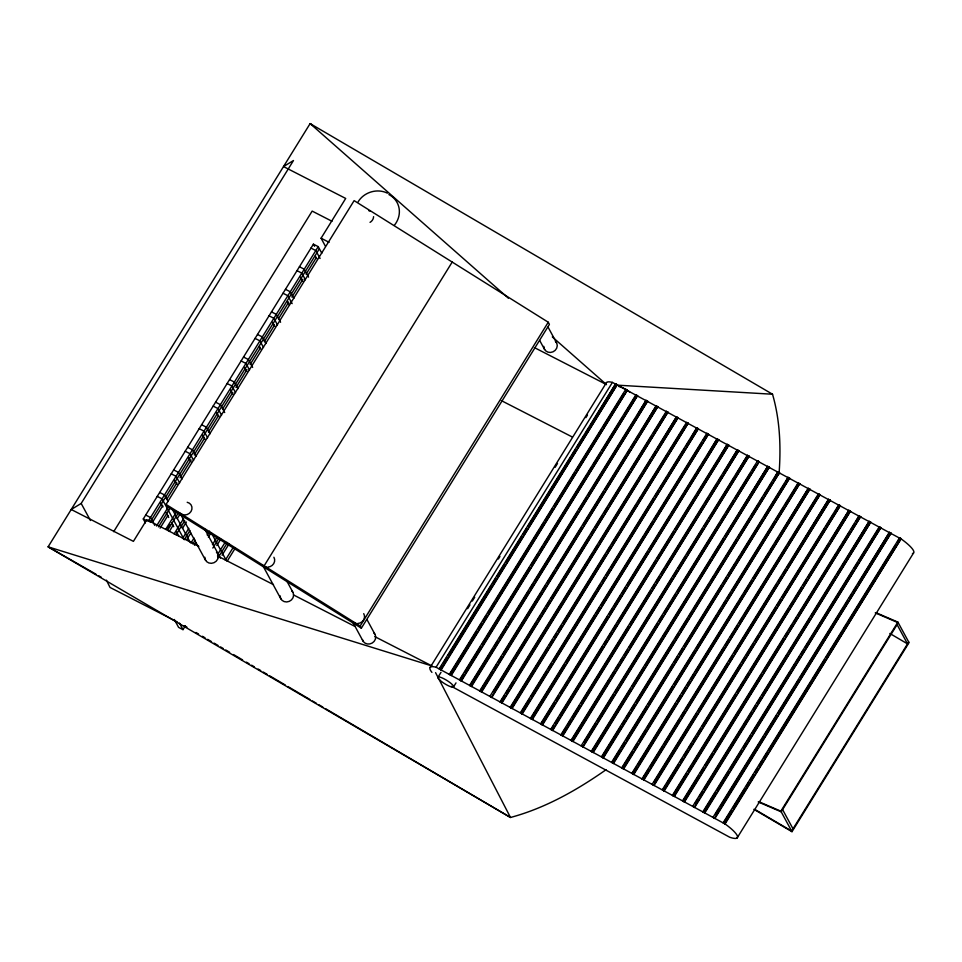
<?xml version="1.0" encoding="UTF-8"?>
<svg xmlns="http://www.w3.org/2000/svg" width="962" height="962" viewBox="0 0 962 962"><rect width="100%" height="100%" fill="white"/><g stroke="black" fill="none" stroke-linecap="round" stroke-linejoin="round"><path stroke-width="1.44" d="M779.04 473.809C781.072 447.186 780.014 419.997 772.522 394.228L310.125 123.593L48.1 546.837L510.497 817.472C545.153 808.164 576.815 790.223 606.024 769.744M198.809 546.368L146.813 519.708L133.405 541.365L71.224 509.487L81.181 503.451L293.47 160.534L283.525 166.57L345.695 198.449L321.08 238.215L325.372 246.14M113.696 531.673L312.169 211.099L332.01 221.272M145.43 522.919L143.278 518.963L313.408 244.168L318.23 246.633L321.801 253.234M148.1 521.44L318.23 246.633M150.048 522.294L319.384 248.761M152.477 522.282L162.71 505.747M166.654 499.386L176.888 482.84M180.038 477.753L191.065 459.944M194.216 454.858L204.461 438.311M208.393 431.95L218.627 415.416M222.571 409.054L232.804 392.52M235.955 387.421L246.981 369.612M250.132 364.526L260.377 347.991M264.31 341.63L274.555 325.084M278.487 318.723L288.732 302.188M291.883 297.102L302.91 279.293M306.06 274.194L316.294 257.66M166.053 504.413L354.124 200.625L548.244 322.222L549.422 324.398L361.351 628.186L167.244 506.589L166.053 504.413L360.173 626.009L361.351 628.186M156.505 526.022L168.326 506.938M158.453 526.875L170.262 507.792M160.089 528.138L167.965 515.416M165.704 529.34L176.731 511.531M167.905 528.391L170.274 524.555M167.641 530.194L178.667 512.385M169.288 531.457L173.22 525.096M177.164 518.734L180.315 513.648M174.11 533.934L183.562 518.662M176.046 534.788L184.716 520.791M182.419 528.415L186.351 522.053M182.515 538.516L188.817 528.342M184.451 539.381L189.971 530.471M186.881 539.369L190.825 533.008M190.921 543.109L194.071 538.023M192.857 543.963L195.226 540.151M194.504 545.226L196.08 542.688M207.191 534.98L209.56 531.156M208.357 537.109L210.714 533.285M212.446 544.66L217.171 537.024M212.818 548.051L219.12 537.878M216.823 545.502L220.767 539.141M217.701 554.328L225.577 541.606M218.073 557.732L227.525 542.472M222.078 555.182L229.16 543.734M225.324 560.197L233.201 547.474M174.314 619.48L178.607 627.392L182.996 629.641L185.365 625.817M227.26 561.05L235.137 548.328M264.129 565.848L452.2 262.061M360.173 626.009L548.244 322.222M430.158 667.4L606.493 382.575M467.616 608.693L469.985 604.87M472.342 601.058L474.711 597.234M498.364 559.018L499.939 556.481M555.134 467.316L557.503 463.492M585.894 417.64L587.469 415.091M431.926 672.378A28.018 6.012 31.8 0 1 436.075 667.231L612.409 382.407L901.406 539.117A25.277 5.423 31.8 0 1 912.433 553.547M439.297 668.686L615.632 383.862L617.195 384.668L441.125 669.973L439.297 668.686L441.125 669.973M439.55 669.167L441.931 665.343M443.506 662.782L446.669 657.671M448.256 655.122L490.957 586.147M492.532 583.597L495.695 578.487M497.282 575.925L504.401 564.429M505.976 561.88L521.789 536.339M523.376 533.778L526.539 528.667M528.114 526.118L570.815 457.142M572.402 454.593L575.565 449.482M577.14 446.921L584.259 435.425M585.846 432.876L589.009 427.765M590.584 425.216L615.632 383.862M440.861 669.492L617.195 384.668M437.866 677.404L441.029 672.306M449.434 674.182L625.769 389.357L627.344 390.163L451.262 675.468L449.434 674.182L451.262 675.468M450.481 673.388L476.575 631.24M478.162 628.691L481.325 623.58M482.9 621.019L486.075 615.908M487.65 613.359L490.019 609.523M491.606 606.974L494.769 601.863M496.344 599.314L539.045 530.339M540.632 527.777L543.795 522.679M545.37 520.117L552.489 508.621M554.076 506.072L569.889 480.519M571.464 477.97L574.627 472.859M576.214 470.31L601.515 429.437M603.102 426.875L618.915 401.334M620.49 398.773L623.653 393.674M450.998 674.987L627.344 390.163M453.643 686.712L456 682.888M459.571 679.689L635.906 394.853L637.481 395.659L461.411 680.976L459.571 679.689L461.411 680.976M459.836 680.17L462.999 675.059M464.586 672.498L480.399 646.957M481.974 644.408L485.137 639.297M486.724 636.736L529.425 567.772M531 565.211L538.119 553.715M539.706 551.166L542.869 546.055M544.444 543.494L587.145 474.531M588.732 471.969L591.895 466.859M593.47 464.309L600.589 452.813M602.164 450.264L622.727 417.051M624.314 414.49L635.377 396.609M461.147 680.495L637.481 395.659M469.721 685.184L646.055 400.348L647.618 401.154L471.548 686.471L469.721 685.184L471.548 686.471M469.973 685.665L492.905 648.628M494.492 646.067L497.655 640.957M499.23 638.407L506.349 626.911M507.936 624.362L511.099 619.251M512.674 616.69L528.487 591.149M530.074 588.6L533.237 583.489M534.812 580.928L577.513 511.952M579.1 509.403L586.219 497.907M587.794 495.358L590.957 490.247M592.544 487.686L635.245 418.723M636.82 416.161L646.055 400.348M471.284 685.99L647.618 401.154M479.858 690.68L656.192 405.856L657.767 406.661L481.685 691.967L479.858 690.68L481.685 691.967M480.122 691.161L488.023 678.39M489.61 675.841L491.979 672.005M493.554 669.456L496.729 664.345M498.304 661.784L501.467 656.685M503.054 654.124L541.005 592.82M542.58 590.259L545.755 585.149M547.33 582.599L554.449 571.103M556.024 568.542L559.187 563.443M560.774 560.882L581.337 527.681M582.912 525.12L603.475 491.907M605.05 489.357L616.919 470.202M618.494 467.64L625.613 456.144M627.2 453.595L629.569 449.759M631.144 447.21L634.307 442.099M635.894 439.538L639.057 434.439M640.644 431.878L656.192 405.856M481.421 691.486L657.767 406.661M489.995 696.187L666.329 411.351L667.905 412.157L491.822 697.474L489.995 696.187L491.822 697.474M493.422 691.558L513.985 658.345M515.56 655.795L536.123 622.582M537.698 620.033L540.079 616.197M541.654 613.648L544.817 608.537M546.404 605.976L549.567 600.865M551.142 598.316L589.105 537M590.68 534.451L593.843 529.34M595.43 526.791L602.549 515.295M604.124 512.734L607.287 507.623M608.874 505.074L629.425 471.861M631.012 469.312L651.575 436.099M653.15 433.549L665.007 414.394M491.57 696.993L667.905 412.157M500.132 701.683L676.478 416.847L678.042 417.652L501.972 702.969L500.132 701.683L501.972 702.969M501.19 700.889L504.353 695.779M505.94 693.217L508.309 689.393M509.884 686.832L513.047 681.733M514.634 679.172L562.073 602.537M563.66 599.987L588.167 560.389M589.754 557.828L592.917 552.729M594.492 550.168L597.655 545.057M599.242 542.508L637.193 481.192M638.78 478.643L641.943 473.532M643.518 470.983L650.637 459.487M652.224 456.926L655.387 451.815M656.962 449.266L676.478 416.847M501.707 702.488L678.042 417.652M510.281 707.178L686.615 422.354L688.179 423.16L512.109 708.465L510.281 707.178L512.109 708.465M510.545 707.659L542.965 655.29M544.54 652.741L547.703 647.63M549.29 645.081L552.453 639.971M554.028 637.409L556.409 633.585M557.984 631.024L561.147 625.913M562.734 623.364L605.435 554.389M607.01 551.839L610.173 546.729M611.76 544.167L618.867 532.671M620.454 530.122L636.267 504.581M637.854 502.02L641.017 496.909M642.592 494.36L667.893 453.487M669.48 450.925L685.293 425.384M511.844 707.984L688.179 423.16M520.418 712.686L696.753 427.849L698.328 428.655L522.246 713.972L520.418 712.686L522.246 713.972M521.476 711.88L529.377 699.109M530.964 696.56L546.777 671.007M548.352 668.458L551.515 663.347M553.102 660.798L591.053 599.482M592.64 596.933L595.803 591.822M597.378 589.261L600.541 584.162M602.128 581.601L604.497 577.777M606.084 575.216L609.247 570.105M610.822 567.556L653.523 498.581M655.11 496.031L658.273 490.921M659.848 488.359L666.967 476.863M668.554 474.314L684.367 448.761M685.942 446.212L689.105 441.101M690.692 438.552L696.753 427.849M521.993 713.491L698.328 428.655M530.555 718.181L706.89 433.345L708.465 434.151L532.395 719.468L530.555 718.181L532.395 719.468M530.82 718.662L564.033 665.019M565.62 662.457L577.477 643.301M579.052 640.752L594.877 615.199M596.452 612.65L599.615 607.539M601.202 604.99L643.903 536.014M645.478 533.453L652.597 521.957M654.172 519.408L657.335 514.297M658.922 511.748L701.623 442.773M703.198 440.211L706.361 435.113M532.13 718.987L708.465 434.151M540.704 723.677L717.039 438.852L718.602 439.658L542.532 724.963L540.704 723.677L542.532 724.963M540.957 724.158L554.401 702.452M555.988 699.891L558.357 696.055M559.944 693.506L563.107 688.395M564.682 685.846L567.845 680.735M569.432 678.174L607.383 616.87M608.97 614.309L612.133 609.211M613.708 606.649L620.827 595.153M622.414 592.604L625.577 587.493M627.152 584.932L647.715 551.731M649.29 549.17L669.853 515.969M671.44 513.407L683.297 494.252M684.872 491.702L691.991 480.206M693.578 477.645L695.947 473.809M697.534 471.26L700.697 466.149M702.272 463.6L705.435 458.489M707.022 455.928L717.039 438.852M542.267 724.482L718.602 439.658M550.841 729.172L727.176 444.348L728.751 445.153L552.669 730.459L550.841 729.172L552.669 730.459M551.106 729.665L553.475 725.829M555.062 723.268L558.225 718.169M559.8 715.608L580.363 682.395M581.938 679.845L602.501 646.632M604.088 644.083L606.457 640.247M608.032 637.698L611.195 632.587M612.782 630.038L615.945 624.927M617.52 622.366L655.483 561.062M657.058 558.501L660.221 553.39M661.808 550.841L668.927 539.345M670.502 536.796L673.665 531.685M675.252 529.124L695.815 495.923M697.39 493.362L717.953 460.161M719.528 457.599L727.176 444.348M552.416 729.978L728.751 445.153M560.978 734.679L737.313 449.843L738.888 450.649L562.818 735.966L560.978 734.679L562.818 735.966M562.036 733.886L565.993 727.5M567.568 724.939L570.731 719.829M572.318 717.279L579.437 705.783M581.012 703.222L628.463 626.587M630.038 624.037L650.601 590.824M652.176 588.275L654.557 584.439M656.132 581.89L659.295 576.779M660.882 574.218L664.045 569.107M665.62 566.558L703.583 505.254M705.158 502.693L708.321 497.582M709.908 495.033L717.015 483.537M718.602 480.976L721.765 475.877M723.352 473.316L737.313 449.843M562.554 735.485L738.888 450.649M571.127 740.175L747.462 455.339L749.025 456.144L572.955 741.462L571.127 740.175L572.955 741.462M571.38 740.656L609.343 679.352M610.918 676.791L614.081 671.68M615.668 669.131L618.831 664.02M620.406 661.471L622.787 657.635M624.362 655.086L627.525 649.975M629.112 647.414L671.813 578.439M673.388 575.889L676.551 570.779M678.138 568.229L685.257 556.733M686.832 554.172L702.645 528.631M704.232 526.07L707.395 520.971M708.97 518.41L712.133 513.299M713.72 510.75L734.283 477.537M735.858 474.987L747.462 455.339M572.691 740.981L749.025 456.144M581.264 745.67L757.599 460.846L759.174 461.652L583.092 746.957L581.264 745.67L583.092 746.957M583.898 742.327L595.755 723.159M597.342 720.61L613.155 695.069M614.742 692.508L617.905 687.397M619.48 684.848L657.443 623.532M659.018 620.983L662.181 615.872M663.768 613.323L666.931 608.212M668.506 605.651L670.875 601.827M672.462 599.266L675.625 594.155M677.2 591.606L719.901 522.631M721.488 520.081L724.651 514.971M726.226 512.421L733.345 500.925M734.932 498.364L750.745 472.823M752.32 470.262L755.495 465.151M582.84 746.476L759.174 461.652M591.402 751.178L767.736 466.342L769.311 467.147L593.241 752.464L591.402 751.178L593.241 752.464M591.666 751.659L630.411 689.069M631.998 686.519L643.855 667.351M645.442 664.802L661.255 639.261M662.83 636.7L665.993 631.589M667.58 629.04L710.281 560.064M711.856 557.515L718.975 546.019M720.562 543.458L723.725 538.347M725.3 535.798L767.736 466.342M592.977 751.983L769.311 467.147M601.551 756.673L777.885 471.837L779.448 472.643L603.378 757.96L601.551 756.673L603.378 757.96M601.803 757.154L620.791 726.502M622.366 723.941L624.735 720.117M626.322 717.556L629.485 712.445M631.06 709.896L634.223 704.785M635.81 702.236L673.761 640.92M675.348 638.371L678.511 633.261M680.086 630.699L687.205 619.203M688.792 616.654L691.955 611.543M693.53 608.994L709.343 583.441M710.93 580.892L714.093 575.781M715.68 573.232L736.231 540.019M737.818 537.469L749.675 518.302M751.262 515.752L758.369 504.256M759.956 501.695L762.325 497.871M763.912 495.31L767.075 490.199M768.65 487.65L771.813 482.539M773.4 479.99L777.885 471.837M603.114 757.479L779.448 472.643M611.688 762.169L788.022 477.344L789.598 478.15L613.515 763.455L611.688 762.169L613.515 763.455M612.734 761.375L619.853 749.879M621.44 747.33L624.603 742.219M626.178 739.658L646.741 706.457M648.328 703.895L668.879 670.694M670.466 668.133L672.835 664.309M674.422 661.748L677.585 656.637M679.16 654.088L682.323 648.977M683.91 646.416L721.861 585.112M723.448 582.563L726.611 577.453M728.186 574.891L735.305 563.395M736.88 560.846L740.043 555.735M741.63 553.186L762.193 519.973M763.768 517.412L784.331 484.211M785.906 481.649L788.022 477.344M613.251 762.974L789.598 478.15M621.825 767.676L798.159 482.84L799.735 483.645L623.665 768.963L621.825 767.676L623.665 768.963M622.089 768.157L632.371 751.55M633.946 748.989L637.109 743.879M638.696 741.329L645.815 729.833M647.39 727.284L672.691 686.411M674.278 683.85L694.841 650.649M696.416 648.087L716.979 614.874M718.554 612.325L720.935 608.489M722.51 605.94L725.673 600.829M727.26 598.28L730.423 593.169M731.998 590.608L769.961 529.304M771.536 526.743L774.699 521.644M776.286 519.083L783.405 507.587M784.98 505.038L788.143 499.927M789.73 497.366L797.63 484.595M623.4 768.482L799.735 483.645M631.974 773.171L808.308 488.335L809.872 489.141L633.802 774.458L631.974 773.171L633.802 774.458M633.02 772.378L636.183 767.267M637.77 764.706L675.721 703.402M677.296 700.853L680.471 695.742M682.046 693.181L685.209 688.071M686.796 685.521L689.165 681.685M690.74 679.136L693.903 674.025M695.49 671.464L738.191 602.501M739.766 599.939L742.929 594.829M744.516 592.279L751.635 580.783M753.21 578.234L769.023 552.681M770.61 550.132L773.773 545.021M775.36 542.46L778.523 537.361M780.098 534.8L808.308 488.335M633.537 773.977L809.872 489.141M642.111 778.667L818.446 493.843L820.021 494.648L643.939 779.954L642.111 778.667L643.939 779.954M642.375 779.148L648.701 768.927M650.276 766.377L662.145 747.221M663.72 744.66L679.533 719.119M681.12 716.57L684.283 711.459M685.858 708.898L723.821 647.594M725.396 645.033L728.559 639.922M730.146 637.373L733.309 632.262M734.884 629.713L737.265 625.877M738.84 623.328L742.003 618.217M743.59 615.656L786.291 546.693M787.866 544.131L791.029 539.021M792.616 536.471L799.723 524.975M801.31 522.414L817.123 496.873M643.674 779.473L820.021 494.648M652.248 784.162L828.583 499.338L830.158 500.144L654.076 785.449L652.248 784.162L654.076 785.449M654.088 782.094L696.789 713.119M698.376 710.569L710.233 691.413M711.82 688.852L727.633 663.311M729.208 660.75L732.371 655.651M733.958 653.09L776.659 584.114M778.234 581.565L781.397 576.454M782.984 573.905L785.353 570.069M786.94 567.508L790.103 562.409M791.678 559.848L828.583 499.338M653.823 784.968L830.158 500.144M662.385 789.67L838.732 504.834L840.295 505.639L664.225 790.956L662.385 789.67L664.225 790.956M662.65 790.151L665.019 786.315M666.606 783.765L678.463 764.598M680.05 762.048L682.419 758.212M684.006 755.663L687.169 750.552M688.744 748.003L691.125 744.167M692.7 741.618L695.863 736.507M697.45 733.946L700.613 728.835M702.188 726.286L740.151 664.97M741.726 662.421L744.889 657.311M746.476 654.761L753.583 643.265M755.17 640.704L758.333 635.593M759.908 633.044L775.733 607.503M777.308 604.942L780.471 599.831M782.058 597.282L824.759 528.306M826.334 525.757L833.453 514.261M835.04 511.7L838.203 506.589M663.96 790.475L840.295 505.639M672.534 795.165L848.869 510.329L850.432 511.135L674.362 796.452L672.534 795.165L674.362 796.452M672.799 795.646L686.231 773.929M687.818 771.38L690.981 766.269M692.556 763.72L713.119 730.507M714.706 727.957L735.257 694.744M736.844 692.183L739.213 688.359M740.8 685.798L743.963 680.699M745.538 678.138L748.701 673.027M750.288 670.478L788.239 609.162M789.826 606.613L792.989 601.503M794.564 598.953L801.683 587.457M803.27 584.896L806.433 579.785M808.008 577.236L828.571 544.023M830.146 541.474L848.869 510.329M674.097 795.971L850.432 511.135M682.671 800.661L859.006 515.836L860.581 516.642L684.499 801.947L682.671 800.661L684.499 801.947M682.936 801.142L698.749 775.6M700.336 773.051L703.499 767.941M705.074 765.379L712.193 753.883M713.768 751.334L739.081 710.461M740.656 707.912L761.219 674.699M762.794 672.137L783.357 638.936M784.944 636.375L787.313 632.551M788.888 629.99L792.051 624.879M793.638 622.33L796.801 617.219M798.388 614.67L836.339 553.354M837.914 550.805L841.077 545.694M842.664 543.133L849.783 531.637M851.358 529.088L854.521 523.977M856.108 521.428L859.006 515.836M684.247 801.466L860.581 516.642M692.808 806.168L869.155 521.332L870.718 522.138L694.648 807.455L692.808 806.168L694.648 807.455M695.442 802.813L697.823 798.977M699.398 796.428L702.561 791.317M704.148 788.768L742.099 727.452M743.686 724.903L746.849 719.792M748.424 717.231L751.587 712.133M753.174 709.571L755.543 705.747M757.13 703.186L760.293 698.075M761.868 695.526L787.169 654.653M788.756 652.092L809.319 618.891M810.894 616.329L835.413 576.743M836.988 574.182L840.151 569.071M841.738 566.522L844.901 561.411M846.476 558.85L869.155 521.332M694.384 806.974L870.718 522.138M702.957 811.663L879.292 526.827L880.855 527.633L704.785 812.95L702.957 811.663L704.785 812.95M703.21 812.144L715.079 792.989M716.654 790.427L728.523 771.271M730.098 768.722L741.173 750.841M743.542 747.005L745.911 743.169M747.498 740.62L750.661 735.509M752.236 732.96L790.199 671.644M791.774 669.095L794.937 663.984M796.524 661.423L799.687 656.312M801.262 653.763L803.643 649.927M805.218 647.378L808.381 642.267M809.968 639.718L852.669 570.743M854.244 568.181L857.407 563.083M858.994 560.521L866.113 549.025M867.688 546.476L878.763 528.595M704.521 812.469L880.855 527.633M713.095 817.159L889.429 532.335L891.004 533.14L714.922 818.446L713.095 817.159L714.922 818.446M715.728 813.816L718.891 808.705M720.478 806.144L763.179 737.181M764.754 734.619L776.611 715.463M778.198 712.902L794.011 687.361M795.598 684.812L798.761 679.701M800.336 677.14L843.037 608.176M844.624 605.615L847.787 600.504M849.362 597.955L851.731 594.119M853.318 591.57L856.481 586.459M858.068 583.898L889.429 532.335M714.67 817.965L891.004 533.14M723.232 822.666L725.071 823.953L723.232 822.666L899.566 537.83L901.141 538.636L725.071 823.953A25.277 5.423 31.8 0 1 729.797 837.277L451.358 686.291M723.496 823.147L731.409 810.365M732.984 807.815L744.853 788.66M746.428 786.098L748.797 782.274M750.384 779.713L753.547 774.602M755.122 772.053L757.503 768.217M759.078 765.668L762.241 760.557M763.828 758.008L766.991 752.897M768.566 750.336L811.267 681.361M812.854 678.811L824.711 659.655M826.298 657.094L842.111 631.553M843.686 629.004L846.849 623.893M848.436 621.332L891.137 552.356M892.712 549.807L895.875 544.696M897.462 542.147L899.566 537.83M724.807 823.472L901.141 538.636M737.12 837.962L913.455 553.138M897.895 622.113L909.042 642.628L791.991 831.697L780.855 811.182L897.895 622.113L876.226 612.782M908.693 641.979L791.642 831.048L755.05 809.547M358.104 201.852C363.925 192.111 377.188 188.095 387.373 193.146M616.87 385.137L772.522 394.228M875.252 612.866L898.255 622.763L781.204 811.832L758.2 801.923M759.174 801.851L780.855 811.182M615.884 384.343L617.46 385.149M627.597 390.644L625.769 389.357M637.746 396.14L635.906 394.853M646.308 400.829L647.883 401.635M656.457 406.337L658.02 407.142M668.169 412.638L666.329 411.351M676.731 417.328L678.306 418.133M697.017 428.33L698.592 429.136M708.729 434.632L706.89 433.345M717.303 439.333L718.867 440.139M727.44 444.829L729.004 445.634M737.577 450.324L739.153 451.13M747.714 455.832L749.29 456.625M759.427 462.133L757.599 460.846M768.001 466.823L769.576 467.628M778.138 472.318L779.713 473.124M321.08 238.215L329.076 242.316M534.403 347.607L606.397 384.523A28.018 6.012 31.8 0 1 612.409 382.407M788.287 477.825L789.85 478.631M808.561 488.816L810.136 489.622M820.273 495.129L818.446 493.843M828.847 499.819L830.422 500.625M840.56 506.12L838.732 504.834M849.133 510.822L850.697 511.616M859.27 516.317L860.846 517.123M881.12 528.114L879.292 526.827M889.694 532.816L891.257 533.621M899.831 538.311L901.406 539.117M310.979 248.088L315.801 250.565L320.093 258.465M299.435 266.739L304.245 269.216L308.549 277.116M297.005 270.659L301.827 273.136L305.399 279.726M285.449 289.309L290.271 291.787L293.855 298.376M501.358 400.625L572.234 436.964M283.02 293.23L287.842 295.707L292.147 303.619M271.476 311.88L276.298 314.358L280.591 322.27M269.047 315.813L273.869 318.278L277.453 324.867M257.503 334.463L262.325 336.928L265.909 343.518M255.074 338.383L259.896 340.849L263.48 347.438M243.53 357.034L248.352 359.499L252.645 367.412M241.101 360.954L245.923 363.42L249.507 370.021M229.557 379.605L234.379 382.07L237.951 388.672M227.128 383.525L231.95 386.002L235.522 392.592M215.584 402.176L220.406 404.653L224.699 412.554M213.155 406.096L217.977 408.573L221.549 415.163M201.611 424.747L206.433 427.224L210.005 433.814M199.182 428.667L204.004 431.144L207.576 437.734M187.626 447.318L192.448 449.795L196.032 456.385M185.209 451.25L190.031 453.715L193.602 460.305M173.653 469.901L178.475 472.366L182.058 478.956M171.224 473.821L176.046 476.286L179.629 482.876M159.68 492.472L164.502 494.937L168.085 501.527M157.251 496.392L162.073 498.857L184.259 539.73M145.707 515.043L150.529 517.508L154.822 525.42M217.472 555.94L273.473 584.655M293.47 594.913L354.798 626.358M374.795 636.616L432.13 666.017L48.1 546.837L96.044 574.23M143.278 518.963L146.897 520.815M177.092 621.837L110.041 587.457L106.397 580.146M436.075 667.231L725.071 823.953M98.629 575.709L101.226 577.188M889.862 633.477L907.527 643.867L897.089 624.651M753.883 809.307L791.991 831.697M184.331 625.625L186.917 627.152M195.971 632.479L198.569 634.006M202.453 636.291L205.038 637.806M207.624 639.333L211.508 641.618M214.093 643.133L217.977 645.418M220.575 646.945L223.16 648.472M225.745 649.987L229.629 652.272M233.513 654.557L242.568 659.884M246.452 662.169L249.05 663.696M251.635 665.211L254.221 666.738M258.105 669.023L260.69 670.55M263.287 672.065L267.159 674.35M269.757 675.877L285.281 685.004M287.878 686.531L309.884 699.47M312.47 700.997L316.354 703.282M318.939 704.809L322.823 707.082M325.409 708.609L510.497 817.472L435.57 672.654M312.458 125.481L310.125 123.593L508.393 298.208M552.32 336.904L606.397 384.523M548.087 327.176L556.457 342.592M539.73 340.536L544.612 349.519M782.587 809.607L793.013 828.823M313.408 244.168L314.562 246.296M315.271 256L316.702 258.634M300.577 277.248L302.729 281.205M287.325 301.142L289.466 305.098M272.631 322.402L274.771 326.346M259.367 346.284L260.798 348.929M244.685 367.544L246.825 371.5M367.231 620.057L374.903 634.186M230.712 390.115L232.852 394.071M352.597 621.849L363.047 641.113M216.727 412.686L218.879 416.642M287.205 581.769L292.809 592.087M202.754 435.257L204.906 439.213M262.746 565.476L280.964 599.025M188.78 457.84L190.933 461.784M211.399 533.008L226.431 560.678M204.678 529.016L220.418 558.02M174.807 480.411L176.96 484.367M180.784 514.622L205.627 560.389M172.378 509.439L190.272 542.4M160.834 502.982L162.975 506.938M165.849 512.205L168.711 517.484M171.573 522.751L173.713 526.707M176.575 531.986L178.728 535.93M179.425 623.051L182.996 629.641M81.181 503.451L90.452 520.514M618.879 386.508A9.199 1.972 31.8 0 1 629.749 392.087M388.901 194.577A22.451 20.527 -28.5 0 1 394.444 225.192M273.893 557.251A6.866 6.277 -28.5 0 1 267.785 567.123M266.053 566.991A6.866 6.277 -28.5 0 1 263.083 565.464M291.775 590.812A6.866 6.277 -28.5 0 1 289.285 601.358A6.866 6.277 -28.5 0 1 280.158 595.863M216.45 552.176A6.866 6.277 -28.5 0 1 213.961 562.722A6.866 6.277 -28.5 0 1 204.822 557.226M187.205 502.284A6.866 6.277 -28.5 0 1 191.017 511.483A6.866 6.277 -28.5 0 1 180.387 513.287M373.869 632.9A6.866 6.277 -28.5 0 1 372.174 643.049A6.866 6.277 -28.5 0 1 362.421 639.598M363.744 613.636A6.866 6.277 -28.5 0 1 357.636 623.508M355.892 623.376A6.866 6.277 -28.5 0 1 352.922 621.849M373.581 216.654A6.866 6.277 -28.5 0 1 370.045 222.354M368.771 210.69A6.866 6.277 -28.5 0 1 370.37 211.255M555.423 341.306A6.866 6.277 -28.5 0 1 552.934 351.864A6.866 6.277 -28.5 0 1 543.807 346.356M439.983 680.278A9.199 1.972 31.8 0 0 453.294 687.108A9.199 1.972 31.8 0 0 443.975 678.787A9.199 1.972 31.8 0 0 439.983 680.278"/></g></svg>
